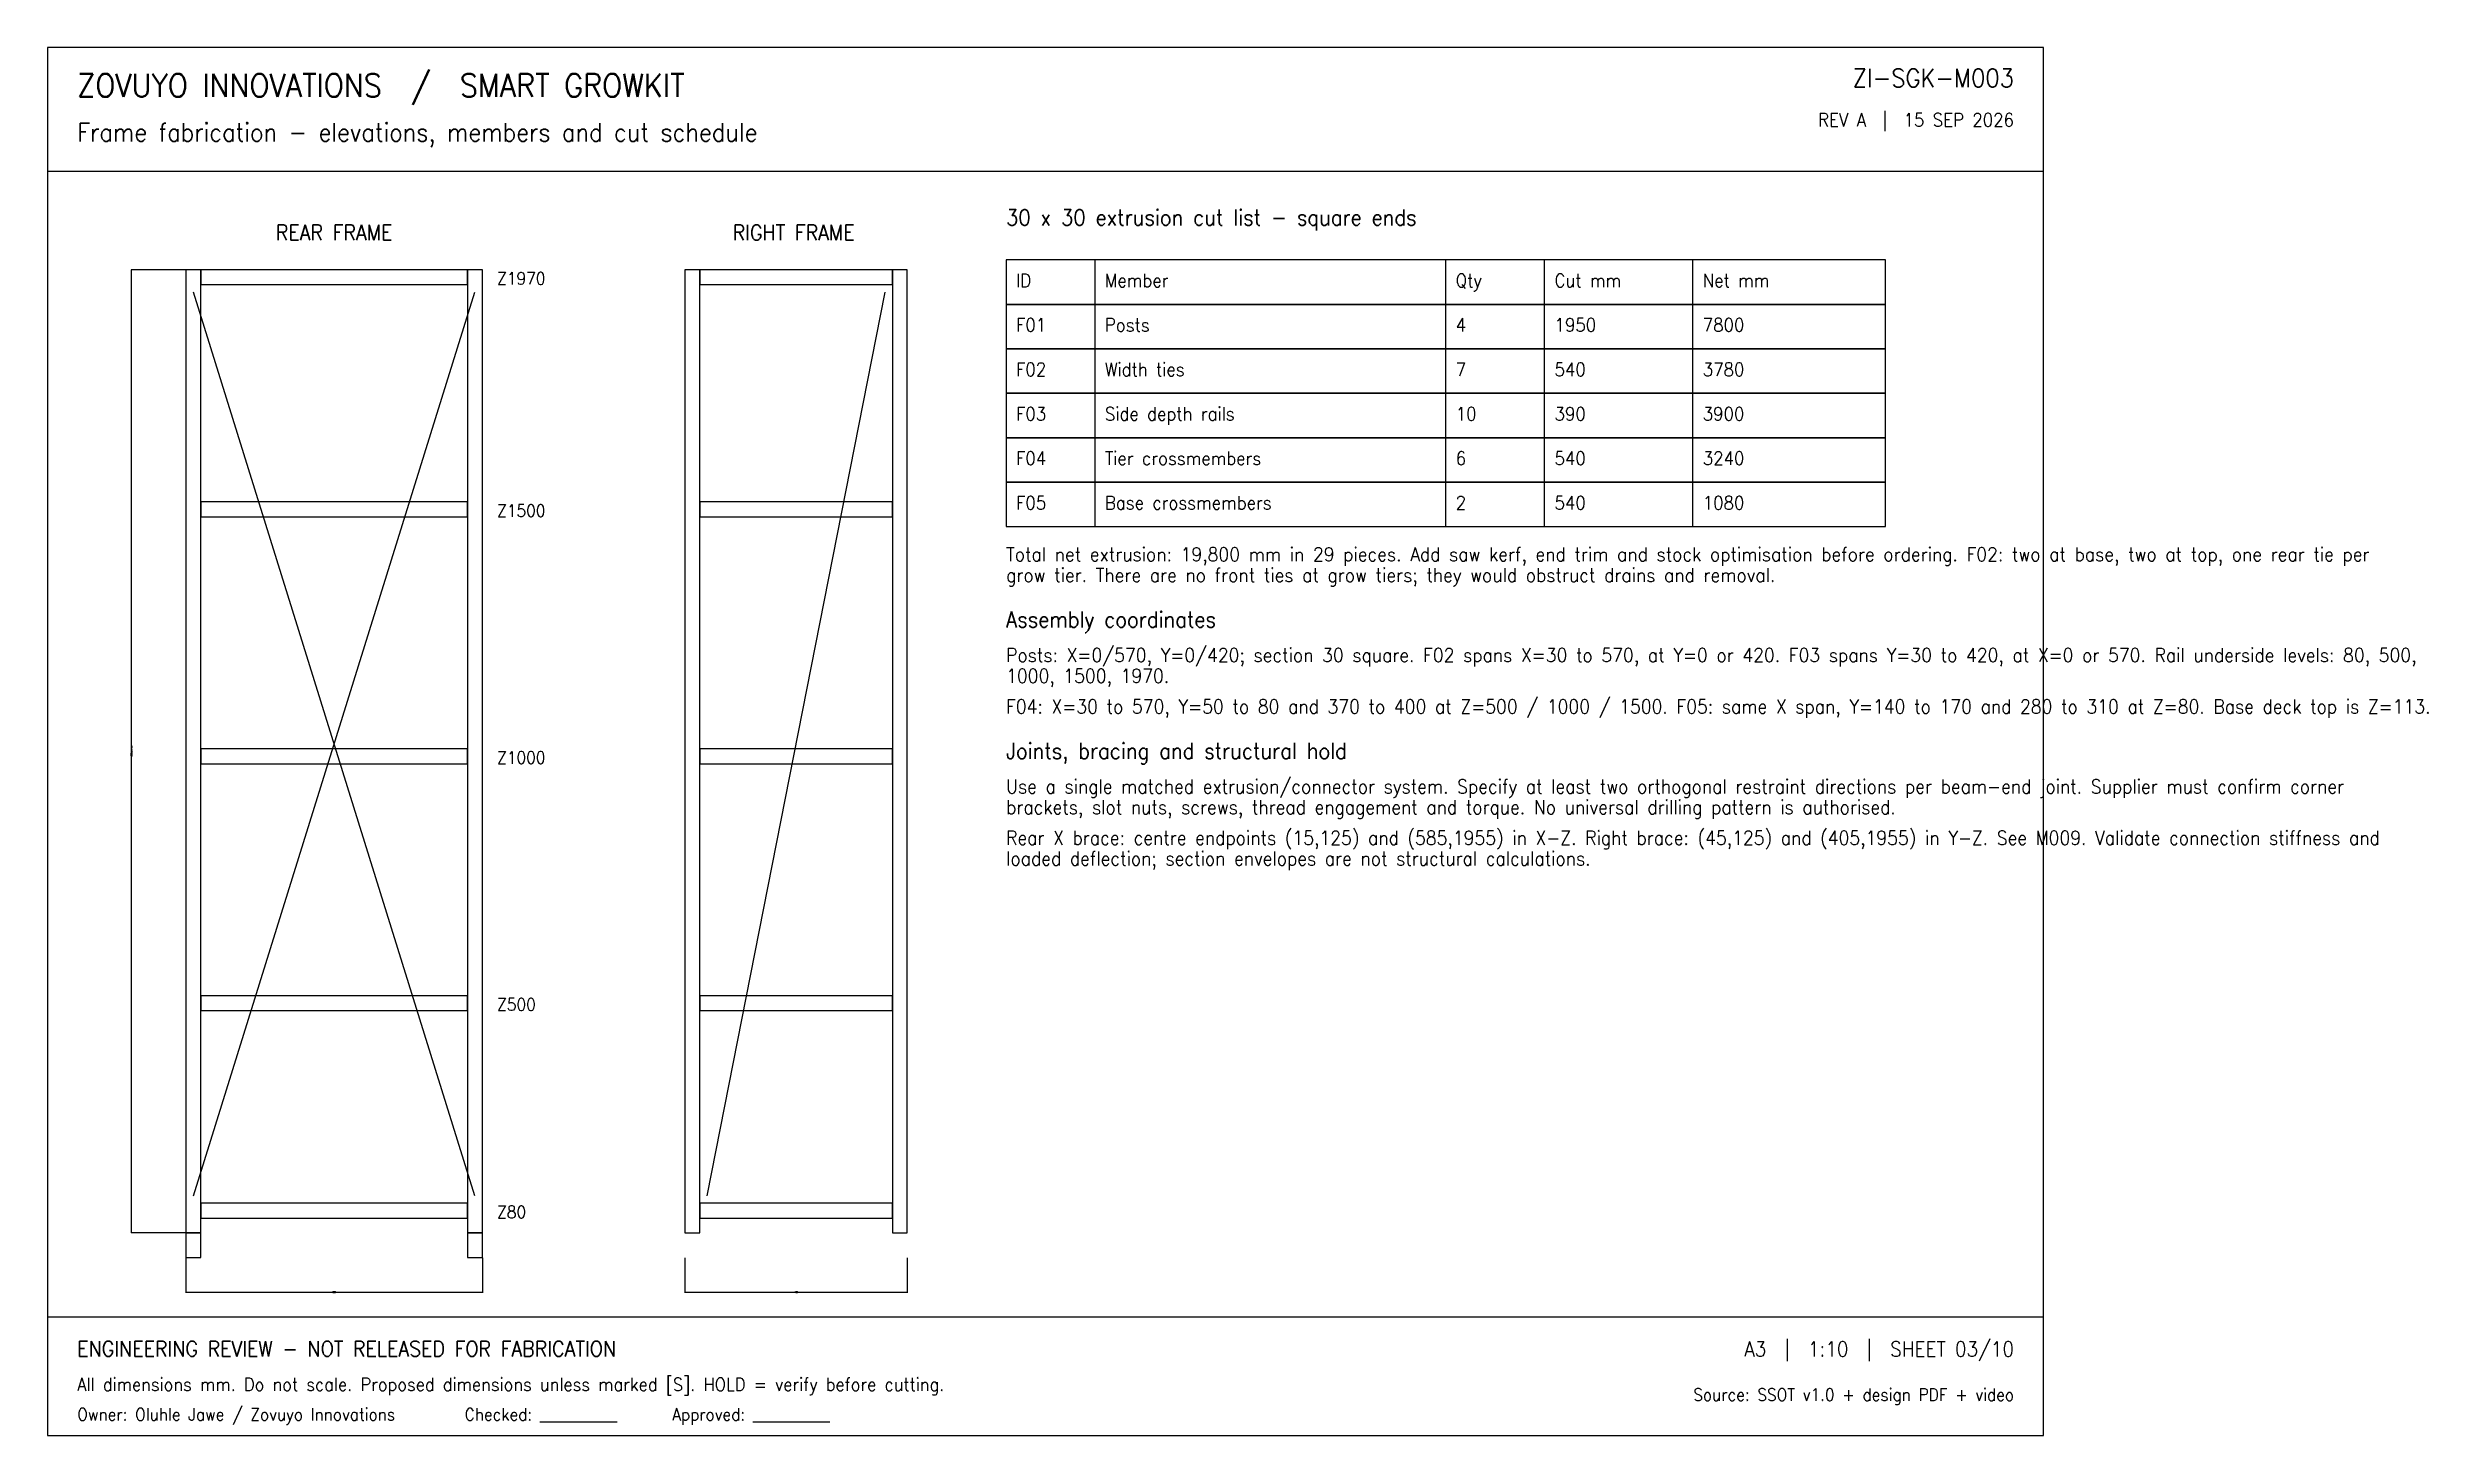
# Model space of a CAD drawing. Header units: millimetres. Extents: x 80 to 4899, y 80 to 2890.
import ezdxf
from ezdxf.enums import TextEntityAlignment as Align

# ---------------------------------------------------------------- set-up
doc = ezdxf.new("R2010")
doc.units = ezdxf.units.MM
doc.layers.get('0').update_dxf_attribs({"linetype": 'CONTINUOUS'})
for name, color, linetype in [('FAINT', 9, 'CONTINUOUS'), ('HOLD', 1, 'CONTINUOUS'), ('OUTLINE', 7, 'CONTINUOUS')]:
    doc.layers.add(name, color=color, linetype=linetype)
doc.styles.get("Standard").update_dxf_attribs({"font": 'STANDARD'})
doc.dimstyles.get("Standard").update_dxf_attribs({"dimtxt": 2.5, "dimasz": 2.5, "dimexe": 1.25, "dimexo": 0.625, "dimtad": 0, "dimtoh": 1, "dimtxsty": 'STANDARD', "dimcen": 0.09, "dimadec": 0, "dimazin": 0, "dimtfac": 1, "dimtdec": 4, "dimtofl": 0, "dimtmove": 0, "dimatfit": 3, "dimfxl": 1, "dimtolj": 1, "dimtzin": 0, "dimarcsym": 0})

# ---------------------------------------------------------------- blocks, each defined once
blk = doc.blocks.new('*D1')
at = {"color": 0, "linetype": 'ByBlock', "lineweight": -2}
for p, q in [((359.4, 2440), (248.8, 2440)), ((250, 490), (250, 2440)), ((359.4, 490), (248.8, 490))]:
    blk.add_line(p, q, dxfattribs=at)
for points in [[(250, 2440), (250.4, 2437.5), (249.6, 2437.5)], [(250, 490), (249.6, 492.5), (250.4, 492.5)]]:
    blk.add_solid(points, dxfattribs=at)
at = {"color": 0, "linetype": 'CONTINUOUS', "lineweight": -2, "insert": (250, 1465), "char_height": 2.5, "width": 22.918, "attachment_point": 5, "rotation": 90}
blk.add_mtext('1950 post cut', dxfattribs=at)
blk = doc.blocks.new('*D2')
at = {"color": 0, "linetype": 'ByBlock', "lineweight": -2}
for p, q in [((360, 439.4), (360, 368.8)), ((960, 439.4), (960, 368.8)), ((360, 370), (960, 370))]:
    blk.add_line(p, q, dxfattribs=at)
for points in [[(360, 370), (362.5, 370.4), (362.5, 369.6)], [(960, 370), (957.5, 369.6), (957.5, 370.4)]]:
    blk.add_solid(points, dxfattribs=at)
at = {"color": 0, "linetype": 'CONTINUOUS', "lineweight": -2, "insert": (660, 370), "char_height": 2.5, "width": 5, "attachment_point": 5}
blk.add_mtext('600', dxfattribs=at)
blk = doc.blocks.new('*D3')
at = {"color": 0, "linetype": 'ByBlock', "lineweight": -2}
for p, q in [((1370, 439.4), (1370, 368.8)), ((1820, 439.4), (1820, 368.8)), ((1370, 370), (1820, 370))]:
    blk.add_line(p, q, dxfattribs=at)
for points in [[(1370, 370), (1372.5, 370.4), (1372.5, 369.6)], [(1820, 370), (1817.5, 369.6), (1817.5, 370.4)]]:
    blk.add_solid(points, dxfattribs=at)
at = {"color": 0, "linetype": 'CONTINUOUS', "lineweight": -2, "insert": (1595, 370), "char_height": 2.5, "width": 5.278, "attachment_point": 5}
blk.add_mtext('450', dxfattribs=at)

msp = doc.modelspace()

# ---------------------------------------------------------------- linework, layer by layer
at = {"layer": 'FAINT'}
for p, q in [((3800, 2460), (2020, 2460)), ((2020, 2460), (2020, 2370)), ((2200, 2370), (2200, 2460)), ((2910, 2370), (2910, 2460)), ((3110, 2370), (3110, 2460)), ((3410, 2370), (3410, 2460)), ((3800, 2370), (3800, 2460)), ((375, 565), (945, 2395)), ((945, 565), (375, 2395)), ((1415, 565), (1775, 2395)), ((2020, 2370), (3800, 2370)), ((3800, 2370), (2020, 2370)), ((2020, 2370), (2020, 2280)), ((2200, 2280), (2200, 2370)), ((2910, 2280), (2910, 2370)), ((3110, 2280), (3110, 2370)), ((3410, 2280), (3410, 2370)), ((3800, 2280), (3800, 2370)), ((2020, 2280), (3800, 2280)), ((3800, 2280), (2020, 2280)), ((2020, 2280), (2020, 2190)), ((2200, 2190), (2200, 2280)), ((2910, 2190), (2910, 2280)), ((3110, 2190), (3110, 2280)), ((3410, 2190), (3410, 2280)), ((3800, 2190), (3800, 2280)), ((2020, 2190), (3800, 2190)), ((3800, 2190), (2020, 2190)), ((2020, 2190), (2020, 2100)), ((2200, 2100), (2200, 2190)), ((2910, 2100), (2910, 2190)), ((3110, 2100), (3110, 2190)), ((3410, 2100), (3410, 2190)), ((3800, 2100), (3800, 2190)), ((2020, 2100), (3800, 2100)), ((3800, 2100), (2020, 2100)), ((2020, 2100), (2020, 2010)), ((2200, 2010), (2200, 2100)), ((2910, 2010), (2910, 2100)), ((3110, 2010), (3110, 2100)), ((3410, 2010), (3410, 2100)), ((3800, 2010), (3800, 2100)), ((2020, 2010), (3800, 2010)), ((3800, 2010), (2020, 2010)), ((2020, 2010), (2020, 1920)), ((2200, 1920), (2200, 2010)), ((2910, 1920), (2910, 2010)), ((3110, 1920), (3110, 2010)), ((3410, 1920), (3410, 2010)), ((3800, 1920), (3800, 2010)), ((930, 1970), (390, 1970)), ((390, 1970), (390, 1940)), ((390, 1940), (930, 1940)), ((930, 1940), (930, 1970)), ((2020, 1920), (3800, 1920)), ((930, 1470), (390, 1470)), ((390, 1470), (390, 1440)), ((930, 1440), (930, 1470)), ((390, 1440), (930, 1440)), ((930, 970), (390, 970)), ((390, 970), (390, 940)), ((930, 940), (930, 970)), ((390, 940), (930, 940))]:
    msp.add_line(p, q, dxfattribs=at)
at = {"layer": 'OUTLINE'}
for p, q in [((4120, 2890), (80, 2890)), ((80, 2890), (80, 80)), ((4120, 80), (4120, 2890)), ((80, 2640), (4120, 2640)), ((390, 2440), (360, 2440)), ((360, 2440), (360, 490)), ((390, 490), (390, 2440)), ((930, 2440), (390, 2440)), ((390, 2440), (390, 2410)), ((390, 2410), (930, 2410)), ((960, 2440), (930, 2440)), ((930, 2440), (930, 490)), ((930, 2410), (930, 2440)), ((960, 490), (960, 2440)), ((1400, 2440), (1370, 2440)), ((1370, 2440), (1370, 490)), ((1400, 490), (1400, 2440)), ((1790, 2440), (1400, 2440)), ((1400, 2440), (1400, 2410)), ((1400, 2410), (1790, 2410)), ((1820, 2440), (1790, 2440)), ((1790, 2440), (1790, 490)), ((1790, 2410), (1790, 2440)), ((1820, 490), (1820, 2440)), ((1790, 1970), (1400, 1970)), ((1400, 1970), (1400, 1940)), ((1400, 1940), (1790, 1940)), ((1790, 1940), (1790, 1970)), ((1790, 1470), (1400, 1470)), ((1400, 1470), (1400, 1440)), ((1790, 1440), (1790, 1470)), ((1400, 1440), (1790, 1440)), ((1790, 970), (1400, 970)), ((1400, 970), (1400, 940)), ((1790, 940), (1790, 970)), ((1400, 940), (1790, 940)), ((930, 550), (390, 550)), ((390, 550), (390, 520)), ((930, 520), (930, 550)), ((1790, 550), (1400, 550)), ((1400, 550), (1400, 520)), ((1790, 520), (1790, 550)), ((360, 490), (390, 490)), ((390, 490), (360, 490)), ((360, 490), (360, 440)), ((390, 520), (930, 520)), ((390, 440), (390, 490)), ((930, 490), (960, 490)), ((960, 490), (930, 490)), ((930, 490), (930, 440)), ((960, 440), (960, 490)), ((1370, 490), (1400, 490)), ((1400, 520), (1790, 520)), ((1790, 490), (1820, 490)), ((360, 440), (390, 440)), ((930, 440), (960, 440)), ((80, 320), (4120, 320)), ((80, 80), (4120, 80))]:
    msp.add_line(p, q, dxfattribs=at)

# ---------------------------------------------------------------- texts
at = {"layer": 'HOLD'}
msp.add_text('ENGINEERING REVIEW - NOT RELEASED FOR FABRICATION', height=31, dxfattribs=at).set_placement((140, 240))
at = {"layer": 'OUTLINE'}
for s, height, p in [('ZOVUYO INNOVATIONS  /  SMART GROWKIT', 47, (140, 2790)), ('Frame fabrication - elevations, members and cut schedule', 37, (140, 2700)), ('30 x 30 extrusion cut list - square ends', 32, (2020, 2530)), ('Z1970', 25, (990, 2410)), ('ID', 27, (2040, 2405)), ('Member', 27, (2220, 2405)), ('Qty', 27, (2930, 2405)), ('Cut mm', 27, (3130, 2405)), ('Net mm', 27, (3430, 2405)), ('F01', 27, (2040, 2315)), ('Posts', 27, (2220, 2315)), ('4', 27, (2930, 2315)), ('1950', 27, (3130, 2315)), ('7800', 27, (3430, 2315)), ('F02', 27, (2040, 2225)), ('Width ties', 27, (2220, 2225)), ('7', 27, (2930, 2225)), ('540', 27, (3130, 2225)), ('3780', 27, (3430, 2225)), ('F03', 27, (2040, 2135)), ('Side depth rails', 27, (2220, 2135)), ('10', 27, (2930, 2135)), ('390', 27, (3130, 2135)), ('3900', 27, (3430, 2135)), ('Tier crossmembers', 27, (2220, 2045)), ('F04', 27, (2040, 2045)), ('6', 27, (2930, 2045)), ('540', 27, (3130, 2045)), ('3240', 27, (3430, 2045)), ('F05', 27, (2040, 1955)), ('Base crossmembers', 27, (2220, 1955)), ('2', 27, (2930, 1955)), ('540', 27, (3130, 1955)), ('1080', 27, (3430, 1955)), ('Z1500', 25, (990, 1940)), ('Total net extrusion: 19,800 mm in 29 pieces. Add saw kerf, end trim and stock optimisation before ordering. F02: two at base, two at top, one rear tie per', 28, (2020, 1850)), ('grow tier. There are no front ties at grow tiers; they would obstruct drains and removal.', 28, (2020, 1808)), ('Assembly coordinates', 32, (2020, 1716)), ('Posts: X=0/570, Y=0/420; section 30 square. F02 spans X=30 to 570, at Y=0 or 420. F03 spans Y=30 to 420, at X=0 or 570. Rail underside levels: 80, 500,', 28, (2020, 1646)), ('1000, 1500, 1970.', 28, (2020, 1604)), ('F04: X=30 to 570, Y=50 to 80 and 370 to 400 at Z=500 / 1000 / 1500. F05: same X span, Y=140 to 170 and 280 to 310 at Z=80. Base deck top is Z=113.', 28, (2020, 1542)), ('Z1000', 25, (990, 1440)), ('Joints, bracing and structural hold', 32, (2020, 1450)), ('Use a single matched extrusion/connector system. Specify at least two orthogonal restraint directions per beam-end joint. Supplier must confirm corner', 28, (2020, 1380)), ('brackets, slot nuts, screws, thread engagement and torque. No universal drilling pattern is authorised.', 28, (2020, 1338)), ('Rear X brace: centre endpoints (15,125) and (585,1955) in X-Z. Right brace: (45,125) and (405,1955) in Y-Z. See M009. Validate connection stiffness and', 28, (2020, 1276)), ('loaded deflection; section envelopes are not structural calculations.', 28, (2020, 1234)), ('Z500', 25, (990, 940)), ('Z80', 25, (990, 520)), ('All dimensions mm. Do not scale. Proposed dimensions unless marked [S]. HOLD = verify before cutting.', 26.5, (140, 170)), ('Owner: Oluhle Jawe / Zovuyo Innovations     Checked: __________     Approved: __________', 25, (140, 110))]:
    msp.add_text(s, height=height, dxfattribs=at).set_placement(p)
for s, height, p in [('ZI-SGK-M003', 37, (4060, 2810)), ('REV A  |  15 SEP 2026', 27, (4060, 2730)), ('A3  |  1:10  |  SHEET 03/10', 30, (4060, 240)), ('Source: SSOT v1.0 + design PDF + video', 25, (4060, 150))]:
    msp.add_text(s, height=height, dxfattribs=at).set_placement(p, align=Align.RIGHT)
for s, p in [('REAR FRAME', (660, 2500)), ('RIGHT FRAME', (1590, 2500))]:
    msp.add_text(s, height=31, dxfattribs=at).set_placement(p, align=Align.CENTER)

# ---------------------------------------------------------------- dimensions: what is measured, and where the dimension line sits
dim = msp.add_linear_dim(base=(250, 490), p1=(360, 490), p2=(360, 2440), angle=90, text='1950 post cut', dimstyle='Standard')
dim.commit()
dim.dimension.update_dxf_attribs({"geometry": '*D1', "text_midpoint": (250, 1465)})
for base, p1, p2, text, picture, middle in [((360, 370), (360, 440), (960, 440), '600', '*D2', (660, 370)), ((1370, 370), (1370, 440), (1820, 440), '450', '*D3', (1595, 370))]:
    dim = msp.add_linear_dim(base=base, p1=p1, p2=p2, text=text, dimstyle='Standard')
    dim.commit()
    dim.dimension.update_dxf_attribs({"geometry": picture, "text_midpoint": middle})

doc.saveas('drawing.dxf')
